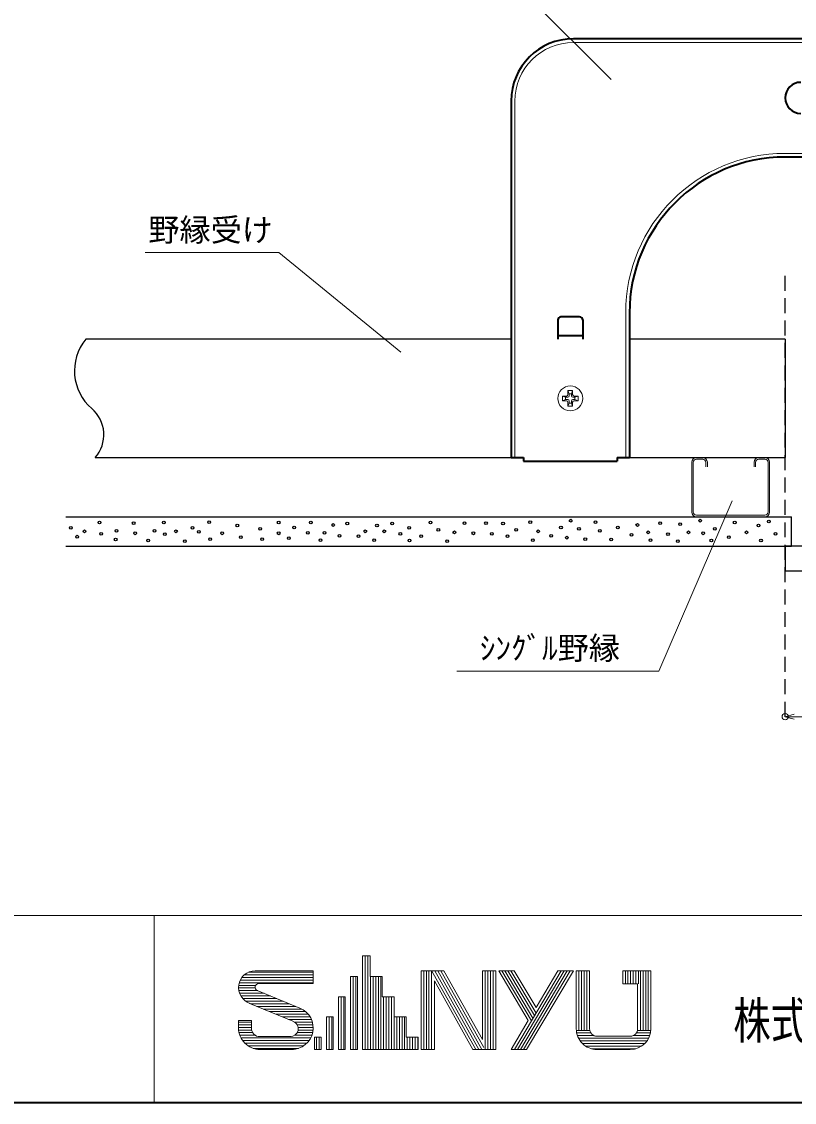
# Model space of a CAD drawing. Units: millimetres, scale not verified. Extents: x -779 to 779, y -550 to 550.
# Drawn here: x -42.6 to 205.6, y -550 to -202.9 of the extents above; entities that cross this region are included whole.
import ezdxf
from ezdxf.enums import TextEntityAlignment as Align

# ---------------------------------------------------------------- set-up
doc = ezdxf.new("R2010")
doc.units = ezdxf.units.MM
doc.header["$LTSCALE"] = 4
doc.header["$PDMODE"] = 32
doc.header["$PDSIZE"] = 2
doc.linetypes.add('CHAIN2', pattern=[12, 9, -1, 1, -1])
doc.linetypes.add('DASHED1', pattern=[1.8, 1.2, -0.6])
for name, color, linetype, lineweight in [('0-1_本体', 7, 'Continuous', 35), ('0-2_照明', 6, 'CHAIN2', 25), ('0-3_寸法', 4, 'Continuous', 18), ('0-4_Cﾁｬﾝ', 5, 'Continuous', 25), ('0-5_ボード', 2, 'Continuous', 25), ('0-6', 4, 'Continuous', 18), ('0-F_文字', 3, 'Continuous', 25), ('F-0_図面枠', 4, 'Continuous', 18)]:
    doc.layers.add(name, color=color, linetype=linetype, lineweight=lineweight)
doc.styles.add('ＭＳ ゴシック', font='')
doc.styles.get('ＭＳ ゴシック').set_extended_font_data('MS Gothic')

msp = doc.modelspace()

# ---------------------------------------------------------------- linework, layer by layer
at = {"layer": '0-1_本体'}
for p, q in [((570.607, -208.434), (134.607, -208.434)), ((114.607, -228.434), (114.607, -342.934)), ((502.607, -246.434), (202.607, -246.434)), ((136.607, -297.734), (130.607, -297.734)), ((152.607, -296.434), (152.607, -342.934)), ((129.607, -298.734), (129.607, -304.934)), ((137.607, -298.734), (137.607, -304.934)), ((129.607, -303.734), (137.607, -303.734)), ((114.607, -342.934), (118.607, -342.934)), ((114.607, -342.934), (118.607, -342.934)), ((118.607, -342.934), (118.607, -344.134)), ((148.607, -342.934), (148.607, -344.134)), ((148.607, -342.934), (152.607, -342.934)), ((148.607, -342.934), (152.607, -342.934)), ((118.607, -344.134), (148.607, -344.134))]:
    msp.add_line(p, q, dxfattribs=at)
at = {"layer": '0-1_本体', "color": 4, "lineweight": 18}
for p, q in [((570.607, -209.634), (134.607, -209.634)), ((115.807, -228.434), (115.807, -342.934)), ((502.607, -245.234), (202.586, -245.234)), ((151.407, -296.434), (151.407, -342.934))]:
    msp.add_line(p, q, dxfattribs=at)
at = {"layer": '0-1_本体'}
for centre, radius, start, end in [((134.607, -228.434), 20, 90, 180), ((207.607, -227.434), 5, 90, 270), ((202.607, -296.434), 50, 90, 180), ((130.607, -298.734), 1, 90, 180), ((136.607, -298.734), 1, 0, 90)]:
    msp.add_arc(centre, radius, start, end, dxfattribs=at)
at = {"layer": '0-1_本体', "color": 4, "lineweight": 18}
for centre, radius, start in [((134.607, -228.434), 18.8, 90), ((202.607, -296.434), 51.2, 90.02369)]:
    msp.add_arc(centre, radius, start, 180, dxfattribs=at)
at = {"layer": '0-2_照明', "linetype": 'Continuous'}
for p, q in [((502.607, -371.434), (202.607, -371.434)), ((202.607, -371.434), (202.607, -379.434)), ((502.607, -379.434), (202.607, -379.434))]:
    msp.add_line(p, q, dxfattribs=at)
at = {"layer": '0-3_寸法'}
for p, q in [((91.419, -166.227), (146.74, -221.548)), ((-2.958, -277.025), (40.06, -277.025)), ((40.06, -277.025), (79.167, -309.092)), ((202.607, -426.136), (205.505, -425.36)), ((202.607, -426.136), (502.607, -426.136)), ((202.607, -426.136), (205.505, -426.913))]:
    msp.add_line(p, q, dxfattribs=at)
at = {"layer": '0-3_寸法', "color": 6, "linetype": 'DASHED1', "lineweight": 25}
msp.add_line((202.607, -426.136), (202.607, -282.647), dxfattribs=at)
at = {"layer": '0-3_寸法'}
msp.add_lwpolyline([(97.156, -411.553), (162.074, -411.553), (185.539, -356.803)], dxfattribs=at)
msp.add_point((202.607, -426.136), dxfattribs=at)
at = {"layer": '0-4_Cﾁｬﾝ'}
for p, q in [((114.607, -304.934), (-21.99, -304.934)), ((202.607, -304.934), (152.607, -304.934)), ((202.607, -304.934), (202.607, -342.934)), ((-18.935, -342.934), (114.607, -342.934)), ((152.607, -342.934), (202.607, -342.934))]:
    msp.add_line(p, q, dxfattribs=at)
for centre, radius, start, end in [((-9.604, -315.074), 16.008, 140.6945, 229.31215), ((-27.269, -335.62), 11.088, 318.73001, 49.31218)]:
    msp.add_arc(centre, radius, start, end, dxfattribs=at)
at = {"layer": '0-5_ボード', "color": 4, "lineweight": 18}
for p, q in [((174.107, -342.934), (176.107, -342.934)), ((174.107, -343.434), (176.107, -343.434)), ((194.107, -342.934), (196.107, -342.934)), ((194.107, -343.434), (196.107, -343.434)), ((172.607, -360.434), (172.607, -344.434)), ((173.107, -360.434), (173.107, -344.434)), ((177.107, -344.434), (177.107, -345.934)), ((177.607, -344.434), (177.607, -345.934)), ((192.607, -344.434), (192.607, -345.934)), ((193.107, -344.434), (193.107, -345.934)), ((197.107, -344.434), (197.107, -360.434)), ((197.607, -344.434), (197.607, -360.434)), ((196.107, -361.434), (174.107, -361.434)), ((196.107, -361.934), (174.107, -361.934))]:
    msp.add_line(p, q, dxfattribs=at)
at = {"layer": '0-5_ボード'}
msp.add_line((-28.393, -361.934), (204.607, -361.934), dxfattribs=at)
msp.add_lwpolyline([(-28.393, -371.434), (204.607, -371.434), (204.607, -361.934)], dxfattribs=at)
for centre in [(-17.548, -363.811), (-6.609, -363.968), (3.08, -363.811), (17.614, -363.655), (26.678, -364.749), (39.961, -363.811), (50.275, -363.811), (57.464, -364.593), (61.996, -364.124), (71.529, -364.749), (76.373, -364.124), (88.719, -363.811), (99.658, -363.968), (106.534, -363.968), (112.004, -364.124), (120.756, -363.655), (133.726, -363.186), (141.696, -363.655), (155.136, -364.593), (162.481, -363.968), (168.888, -364.28), (175.296, -363.186), (186.391, -363.811), (194.049, -364.749), (197.331, -363.499), (-26.769, -365.53), (-22.393, -366.624), (-17.08, -367.406), (-12.079, -366.468), (-6.14, -367.249), (0.111, -366.468), (3.393, -367.562), (6.987, -366.624), (12.3, -365.53), (14.332, -366.781), (21.833, -367.249), (34.023, -365.843), (39.961, -367.249), (44.962, -365.374), (49.338, -367.093), (54.651, -367.093), (59.495, -368.031), (65.59, -368.187), (67.778, -366.624), (73.873, -366.624), (79.03, -367.406), (81.843, -365.53), (85.75, -368.187), (91.219, -366.155), (96.377, -366.937), (102.471, -367.249), (108.41, -367.406), (113.411, -368.187), (116.224, -366.155), (123.256, -366.624), (127.475, -368.031), (130.601, -365.374), (136.383, -365.843), (143.103, -366.468), (148.885, -365.374), (153.261, -367.718), (158.574, -366.937), (164.981, -367.562), (171.545, -366.937), (176.233, -367.249), (179.984, -365.843), (190.142, -366.937), (199.518, -367.406), (-24.737, -368.343), (-12.391, -369.281), (-1.921, -369.593), (9.8, -369.75), (17.926, -369.125), (27.772, -368.5), (34.648, -369.125), (43.243, -368.812), (53.401, -369.437), (70.591, -369.437), (81.999, -369.593), (94.032, -369.75), (121.537, -369.437), (132.476, -368.656), (138.415, -369.125), (146.697, -369.281), (159.356, -369.437), (168.107, -369.75), (178.89, -369.593), (184.516, -368.5), (194.83, -369.593)]:
    msp.add_circle(centre, 0.442, dxfattribs=at)
at = {"layer": '0-5_ボード', "color": 4, "lineweight": 18}
for centre, radius, start, end in [((174.107, -344.434), 1.5, 90, 180), ((174.107, -344.434), 1, 90, 180), ((176.107, -344.434), 1.5, 0, 90), ((176.107, -344.434), 1, 0, 90), ((194.107, -344.434), 1.5, 90, 180), ((194.107, -344.434), 1, 90, 180), ((196.107, -344.434), 1.5, 0, 90), ((196.107, -344.434), 1, 0, 90), ((174.107, -360.434), 1.5, 180, 270), ((174.107, -360.434), 1, 180, 270), ((196.107, -360.434), 1.5, 270, 0), ((196.107, -360.434), 1, 270, 0)]:
    msp.add_arc(centre, radius, start, end, dxfattribs=at)
at = {"layer": '0-6'}
for p, q in [((134.357, -321.434), (132.857, -321.434)), ((132.857, -322.684), (132.857, -321.434)), ((133.257, -322.434), (132.857, -321.434)), ((133.957, -322.434), (133.257, -322.434)), ((133.257, -323.084), (133.257, -322.434)), ((133.957, -322.434), (134.357, -321.434)), ((133.957, -323.084), (133.957, -322.434)), ((134.357, -322.684), (134.357, -321.434)), ((131.107, -324.684), (131.107, -323.184)), ((132.357, -323.184), (131.107, -323.184)), ((131.107, -323.184), (132.107, -323.584)), ((132.107, -324.284), (131.107, -324.684)), ((132.357, -324.684), (131.107, -324.684)), ((132.107, -324.284), (132.107, -323.584)), ((132.757, -323.584), (132.107, -323.584)), ((132.757, -324.284), (132.107, -324.284)), ((132.857, -325.184), (132.857, -326.434)), ((133.257, -325.434), (132.857, -326.434)), ((133.257, -324.784), (133.257, -325.434)), ((133.957, -325.434), (133.257, -325.434)), ((133.957, -324.784), (133.957, -325.434)), ((133.957, -325.434), (134.357, -326.434)), ((134.357, -325.184), (134.357, -326.434)), ((134.457, -323.584), (135.107, -323.584)), ((134.457, -324.284), (135.107, -324.284)), ((134.857, -323.184), (136.107, -323.184)), ((134.857, -324.684), (136.107, -324.684)), ((135.107, -323.584), (136.107, -323.184)), ((135.107, -324.284), (135.107, -323.584)), ((135.107, -324.284), (136.107, -324.684)), ((136.107, -324.684), (136.107, -323.184)), ((134.357, -326.434), (132.857, -326.434))]:
    msp.add_line(p, q, dxfattribs=at)
msp.add_circle((133.607, -323.934), 4, dxfattribs=at)
for centre, start, end in [((132.357, -322.684), 270, 0), ((134.857, -322.684), 180, 270), ((132.357, -325.184), 0, 90), ((132.757, -323.084), 270, 0), ((132.757, -324.784), 0, 90), ((134.457, -323.084), 180, 270), ((134.457, -324.784), 90, 180), ((134.857, -325.184), 90, 180)]:
    msp.add_arc(centre, 0.5, start, end, dxfattribs=at)
at = {"layer": 'F-0_図面枠'}
for p, q in [((-779, -490), (779, -490)), ((0, -490), (0, -550)), ((66.905, -502.917), (69.303, -502.917)), ((66.905, -533.026), (66.905, -502.917)), ((67.749, -533.026), (67.749, -502.917)), ((68.593, -533.026), (68.593, -502.917)), ((69.303, -509.578), (69.303, -502.917)), ((28.14, -509.889), (51.051, -509.889)), ((28.921, -509.045), (51.051, -509.045)), ((30.228, -508.201), (51.051, -508.201)), ((32.4, -507.713), (51.051, -507.713)), ((51.051, -511.843), (51.051, -507.713)), ((63.042, -509.578), (65.218, -509.578)), ((63.042, -533.026), (63.042, -509.578)), ((63.885, -533.026), (63.885, -509.578)), ((64.729, -533.026), (64.729, -509.578)), ((65.218, -533.026), (65.218, -509.578)), ((69.303, -509.578), (73.166, -509.578)), ((69.437, -533.026), (69.437, -509.578)), ((70.28, -533.026), (70.28, -509.578)), ((71.124, -533.026), (71.124, -509.578)), ((71.968, -533.026), (71.968, -509.578)), ((72.812, -533.026), (72.812, -509.578)), ((73.166, -516.062), (73.166, -509.578)), ((85.69, -507.713), (93.017, -507.713)), ((85.69, -533.026), (85.69, -507.713)), ((86.533, -533.026), (86.533, -507.713)), ((87.377, -533.026), (87.377, -507.713)), ((88.221, -533.026), (88.221, -507.713)), ((89.041, -507.616), (103.31, -533.026)), ((89.065, -533.026), (89.065, -507.713)), ((90.063, -507.713), (104.278, -533.026)), ((91.031, -507.713), (105.246, -533.026)), ((91.999, -507.713), (105.873, -532.419)), ((93.017, -507.713), (105.406, -529.775)), ((105.406, -529.775), (105.406, -507.713)), ((105.406, -507.713), (109.67, -507.713)), ((106.295, -533.026), (106.295, -507.713)), ((107.139, -533.026), (107.139, -507.713)), ((107.983, -533.026), (107.983, -507.713)), ((108.826, -533.026), (108.826, -507.713)), ((109.67, -533.026), (109.67, -507.713)), ((110.603, -507.713), (115.56, -507.713)), ((110.603, -507.713), (120.113, -523.735)), ((111.584, -507.713), (121.121, -523.779)), ((112.565, -507.713), (121.611, -522.952)), ((113.547, -507.713), (122.102, -522.126)), ((114.528, -507.713), (122.592, -521.3)), ((115.56, -507.713), (122.593, -519.559)), ((115.632, -533.026), (130.657, -507.713)), ((116.613, -533.026), (131.639, -507.713)), ((117.594, -533.026), (132.62, -507.713)), ((118.575, -533.026), (133.601, -507.713)), ((119.557, -533.026), (134.583, -507.713)), ((122.593, -519.559), (129.625, -507.713)), ((129.625, -507.713), (134.583, -507.713)), ((135.516, -526.364), (135.516, -507.713)), ((135.516, -507.713), (139.778, -507.713)), ((136.36, -526.875), (136.36, -507.713)), ((137.203, -526.875), (137.203, -507.713)), ((138.047, -526.875), (138.047, -507.713)), ((138.891, -526.875), (138.891, -507.713)), ((139.778, -526.364), (139.778, -507.713)), ((150.437, -507.713), (159.496, -507.713)), ((150.437, -511.976), (150.437, -507.713)), ((151.28, -511.976), (151.28, -507.713)), ((152.124, -511.976), (152.124, -507.713)), ((152.968, -511.976), (152.968, -507.713)), ((153.812, -511.976), (153.812, -507.713)), ((154.655, -511.976), (154.655, -507.713)), ((155.499, -511.976), (155.499, -507.713)), ((156.121, -526.875), (156.121, -507.713)), ((156.964, -526.875), (156.964, -507.713)), ((157.808, -526.875), (157.808, -507.713)), ((158.652, -526.875), (158.652, -507.713)), ((159.496, -526.364), (159.496, -507.713)), ((27.073, -513.264), (32.436, -513.264)), ((27.116, -512.42), (32.547, -512.42)), ((27.295, -511.576), (51.051, -511.576)), ((27.625, -510.733), (51.051, -510.733)), ((33.433, -511.843), (51.051, -511.843)), ((89.953, -533.026), (89.953, -510.963)), ((89.953, -510.963), (102.343, -533.026)), ((150.437, -511.976), (155.233, -511.976)), ((155.233, -526.364), (155.233, -511.976)), ((27.163, -514.108), (33.286, -514.108)), ((27.393, -514.951), (35.32, -514.951)), ((27.784, -515.795), (37.354, -515.795)), ((28.379, -516.639), (39.388, -516.639)), ((33.1, -514.031), (46.78, -519.706)), ((59.178, -533.026), (59.178, -516.062)), ((59.178, -516.062), (61.354, -516.062)), ((60.022, -533.026), (60.022, -516.062)), ((60.866, -533.026), (60.866, -516.062)), ((61.354, -533.026), (61.354, -516.062)), ((73.166, -516.062), (77.03, -516.062)), ((73.655, -533.026), (73.655, -516.062)), ((74.499, -533.026), (74.499, -516.062)), ((75.343, -533.026), (75.343, -516.062)), ((76.187, -533.026), (76.187, -516.062)), ((77.03, -522.545), (77.03, -516.062)), ((29.295, -517.483), (41.422, -517.483)), ((30.402, -518.104), (44.535, -523.966)), ((30.94, -518.326), (43.456, -518.326)), ((32.974, -519.17), (45.49, -519.17)), ((35.008, -520.014), (47.427, -520.014)), ((27.072, -523.7), (31.201, -523.7)), ((27.072, -526.098), (27.072, -523.7)), ((31.201, -526.231), (31.201, -523.7)), ((37.042, -520.858), (48.649, -520.858)), ((39.075, -521.701), (49.474, -521.701)), ((41.109, -522.545), (50.069, -522.545)), ((43.143, -523.389), (50.498, -523.389)), ((55.314, -522.545), (57.491, -522.545)), ((55.314, -533.026), (55.314, -522.545)), ((56.158, -533.026), (56.158, -522.545)), ((57.002, -533.026), (57.002, -522.545)), ((57.491, -533.026), (57.491, -522.545)), ((77.03, -522.545), (80.894, -522.545)), ((77.03, -533.026), (77.03, -522.545)), ((77.874, -533.026), (77.874, -522.545)), ((78.718, -533.026), (78.718, -522.545)), ((79.561, -533.026), (79.561, -522.545)), ((80.405, -533.026), (80.405, -522.545)), ((80.894, -529.029), (80.894, -522.545)), ((114.599, -533.026), (120.113, -523.735)), ((27.075, -524.233), (31.203, -524.233)), ((27.075, -525.076), (31.203, -525.076)), ((27.075, -525.92), (31.203, -525.92)), ((27.103, -526.764), (31.255, -526.764)), ((45.081, -524.233), (50.795, -524.233)), ((45.901, -525.076), (50.975, -525.076)), ((46.215, -525.92), (51.049, -525.92)), ((46.225, -526.764), (51.02, -526.764)), ((135.516, -526.453), (135.604, -526.453)), ((135.535, -526.875), (139.834, -526.875)), ((155.177, -526.875), (159.476, -526.875)), ((27.238, -527.608), (31.584, -527.608)), ((27.483, -528.451), (32.393, -528.451)), ((27.853, -529.295), (50.271, -529.295)), ((28.372, -530.139), (49.752, -530.139)), ((29.087, -530.983), (49.038, -530.983)), ((33.866, -528.895), (44, -528.895)), ((45.159, -528.451), (50.64, -528.451)), ((45.931, -527.608), (50.885, -527.608)), ((51.451, -533.026), (51.451, -529.029)), ((51.451, -529.029), (53.627, -529.029)), ((52.154, -533.026), (52.154, -529.029)), ((52.998, -533.026), (52.998, -529.029)), ((53.627, -533.026), (53.627, -529.029)), ((80.894, -529.029), (84.757, -529.029)), ((81.249, -533.026), (81.249, -529.029)), ((82.093, -533.026), (82.093, -529.029)), ((82.937, -533.026), (82.937, -529.029)), ((83.781, -533.026), (83.781, -529.029)), ((84.624, -533.026), (84.624, -529.029)), ((84.757, -533.026), (84.757, -529.029)), ((135.655, -527.718), (140.198, -527.718)), ((135.889, -528.562), (141.219, -528.562)), ((136.251, -529.406), (158.761, -529.406)), ((136.767, -530.25), (158.245, -530.25)), ((142.177, -528.762), (152.835, -528.762)), ((153.793, -528.562), (159.122, -528.562)), ((154.813, -527.718), (159.356, -527.718)), ((30.103, -531.826), (48.022, -531.826)), ((31.809, -532.67), (46.317, -532.67)), ((33.999, -533.026), (44.701, -533.026)), ((51.451, -533.026), (53.627, -533.026)), ((55.314, -533.026), (57.491, -533.026)), ((59.178, -533.026), (61.354, -533.026)), ((63.042, -533.026), (65.218, -533.026)), ((66.905, -533.026), (84.757, -533.026)), ((85.69, -533.026), (89.953, -533.026)), ((102.343, -533.026), (109.67, -533.026)), ((114.599, -533.026), (119.557, -533.026)), ((137.486, -531.093), (157.525, -531.093)), ((138.529, -531.937), (156.483, -531.937)), ((140.39, -532.781), (154.622, -532.781)), ((142.177, -533.026), (152.835, -533.026))]:
    msp.add_line(p, q, dxfattribs=at)
at = {"layer": 'F-0_図面枠', "color": 7, "lineweight": 35}
msp.add_lwpolyline([(-779, 550), (-779, -550), (779, -550)], dxfattribs=at)
at = {"layer": 'F-0_図面枠'}
for centre, radius, start, end in [((32.473, -513.114), 5.402, 90.76968, 251.60579), ((33.537, -512.98), 1.137, 92.62549, 247.52919), ((44.127, -526.101), 6.924, 269.93188, 67.46921), ((43.728, -526.368), 2.527, 267.5421, 69.85329), ((33.999, -526.098), 6.928, 179.99979, 270.00009), ((33.866, -526.231), 2.665, 179.99979, 270.00009), ((142.177, -526.364), 6.661, 179.99979, 270.00009), ((142.177, -526.364), 2.398, 179.99979, 270.00009), ((152.835, -526.364), 2.398, 270.00009, 0), ((152.835, -526.364), 6.661, 270.00009, 0)]:
    msp.add_arc(centre, radius, start, end, dxfattribs=at)

# ---------------------------------------------------------------- texts
at = {"layer": '0-F_文字', "color": 4, "style": 'ＭＳ ゴシック'}
for s, p in [('野縁受け', (-1.898, -275.692)), ('ｼﾝｸﾞﾙ野縁', (104.547, -409.972))]:
    msp.add_text(s, height=7.331, dxfattribs=at).set_placement(p, align=Align.BOTTOM_LEFT)
at = {"layer": 'F-0_図面枠', "color": 7, "style": 'ＭＳ ゴシック', "width": 0.75}
msp.add_text('株式会社', height=11.73, dxfattribs=at).set_placement((185.958, -533.099), align=Align.BOTTOM_LEFT)

doc.saveas('drawing.dxf')
